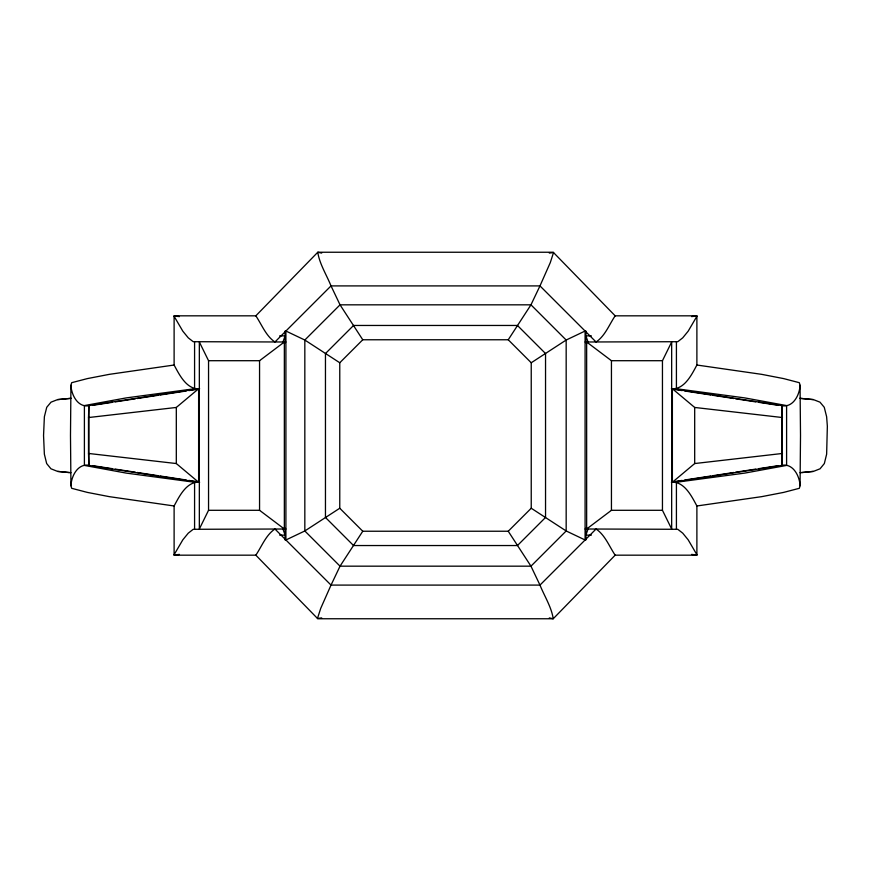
<?xml version="1.0" encoding="UTF-8"?>
<svg xmlns="http://www.w3.org/2000/svg" width="871" height="871" viewBox="0 0 871 871"><rect width="100%" height="100%" fill="white"/><g stroke="black" fill="none" stroke-linecap="round" stroke-linejoin="round"><path stroke-width="1.31" d="M199.633 482.251C186.634 481.119 179.154 496.612 174.113 505.975L174.113 555.175L255.834 555.175L317.784 618.758L553.216 618.758C551.572 607.272 544.419 596.123 539.976 585.094L530.962 566.172L508.239 531.234L362.761 531.234L339.766 508.239L339.766 362.761L362.761 339.766L508.239 339.766L531.234 362.761L531.234 508.239L508.239 531.234M671.367 388.749C684.366 389.881 691.846 374.388 696.887 365.025L696.887 315.825L615.166 315.825L553.216 252.242L317.784 252.242C319.428 263.728 326.581 274.877 331.024 285.906L340.038 304.828L362.761 339.766M321.682 253.102L317.784 252.242L255.834 315.825L174.113 315.825L174.113 365.025L109.256 374.356L87.296 378.613L71.662 382.696L70.943 385.265L70.486 435.5L70.943 485.735L71.662 488.304L87.296 492.387L109.256 496.644L174.113 505.975M549.318 617.898L553.216 618.758L615.166 555.175L696.887 555.175L696.887 505.975L761.744 496.644L783.704 492.387L799.338 488.304L800.057 485.735L800.514 435.5L800.057 385.265L799.338 382.696L783.704 378.613L761.744 374.356L696.887 365.025M88.504 417.547L88.875 405.581L198.621 388.749L198.621 482.251L88.875 465.419L88.504 453.453L88.504 417.547L176.312 407.454L198.621 388.749M782.125 465.419L782.125 405.581L672.379 388.749L672.379 482.251L782.125 465.419L782.125 405.581M70.943 485.735C71.335 475.958 78.052 462.751 89.8 465.419M800.057 385.265C799.665 395.042 792.948 408.249 781.2 405.581M282.531 343.326L285.078 335.868L279.645 335.868M588.469 527.674L585.922 535.132L591.365 535.132M208.55 510.297L199.339 529.002L199.339 341.998L208.55 360.703L208.55 510.297L259.558 510.297L284.349 529.002L284.349 341.998L259.558 360.703L208.55 360.703M662.45 360.703L671.661 341.998L671.661 529.002L662.45 510.297L662.45 360.703L611.442 360.703L586.651 341.998L586.651 529.002L611.442 510.297L662.45 510.297M362.761 531.234L340.038 566.172L331.024 585.094L320.713 608.383L317.458 618.486L321.682 617.898M508.239 339.766L530.962 304.828L539.976 285.906L550.287 262.617L553.542 252.514L549.318 253.102M255.834 555.175C261.801 546.335 265.916 535.034 274.931 529.002L331.024 585.094L539.976 585.094L596.069 529.002C605.084 535.034 609.199 546.335 615.166 555.175M615.166 315.825C609.199 324.665 605.084 335.966 596.069 341.998L539.976 285.906L331.024 285.906L274.931 341.998C265.916 335.966 261.801 324.665 255.834 315.825M672.379 482.251L694.688 463.546L782.496 453.453M531.234 362.761L566.172 340.038L585.094 331.024L585.094 539.976L566.172 530.962L531.234 508.239M339.766 508.239L304.828 530.962L285.906 539.976L285.906 331.024L304.828 340.038L339.766 362.761M174.113 365.025C179.154 374.388 186.634 389.881 199.633 388.749M696.887 505.975C691.846 496.612 684.366 481.119 671.367 482.251M70.66 398.33L57.606 399.604L51.03 402.152L46.74 407.29L44.377 416.719L43.55 435.5L44.367 454.183L46.664 463.557L50.943 468.794L57.562 471.396L70.943 472.681M585.094 341.998L677.78 341.704L682.733 337.839L688.177 331.176L697.05 316.021L691.563 316.587M285.906 529.002L193.22 529.296L188.267 533.161L182.823 539.824L173.95 554.979L179.437 554.413M92.478 405.374L112.555 402.293M115.233 401.89L135.31 398.809M137.193 398.515L158.065 395.314M160.101 395.009L186.165 391.014M188.844 390.6L198.218 389.163M672.782 481.837L682.156 480.4M684.835 479.986L710.899 475.991M712.935 475.686L733.807 472.485M735.69 472.191L755.767 469.11M758.445 468.707L778.522 465.626M800.34 398.33L813.394 399.604L819.97 402.152L824.26 407.29L826.623 416.719L827.352 426.191L826.633 454.183L824.336 463.557L820.057 468.794L813.438 471.396L801.658 472.605M813.264 471.396L800.057 472.681M71.291 398.33L57.606 399.604M591.365 335.868L585.922 335.868L588.469 343.326M179.437 316.587L173.95 316.021L182.823 331.176L188.267 337.839L193.22 341.704L285.906 341.998M813.394 399.604L799.709 398.33M89.8 405.581C78.052 408.249 71.335 395.042 70.943 385.265M781.2 465.419C792.948 462.751 799.665 475.958 800.057 485.735M69.342 472.605L57.671 471.396M585.094 529.002L677.78 529.296L682.733 533.161L688.177 539.824L697.05 554.979L691.563 554.413M279.645 535.132L285.078 535.132L282.531 527.674M672.379 388.749L694.688 407.454L782.496 417.547M88.504 453.453L176.312 463.546L198.621 482.251M672.782 389.163L682.156 390.6M684.835 391.014L710.899 395.009M712.935 395.314L733.807 398.515M735.69 398.809L755.767 401.89M758.445 402.293L778.522 405.374M92.478 465.626L112.555 468.707M115.233 469.11L135.31 472.191M137.193 472.485L158.065 475.686M160.101 475.991L186.165 479.986M188.844 480.4L198.218 481.837M694.688 407.454L694.688 463.546M676.419 341.998L676.419 388.749L744.792 397.905L786.6 405.581L786.6 465.419L744.792 473.095L676.419 482.251L676.419 529.002M611.442 360.703L611.442 510.297M585.922 331.024L585.922 342.782M585.922 528.218L585.922 539.976M285.078 331.024L285.078 342.782M285.078 528.218L285.078 539.976M259.558 360.703L259.558 510.297M194.581 341.998L194.581 388.749L126.208 397.905L84.4 405.581L84.4 465.419L126.208 473.095L194.581 482.251L194.581 529.002M176.312 407.454L176.312 463.546M88.875 405.581L88.875 465.419M340.038 304.828L304.828 340.038L304.828 530.962L340.038 566.172L530.962 566.172L566.172 530.962L566.172 340.038L530.962 304.828L340.038 304.828M353.55 325.46L325.46 353.55L325.46 517.45L353.55 545.54L517.45 545.54L545.54 517.45L545.54 353.55L517.45 325.46L353.55 325.46"/></g></svg>
